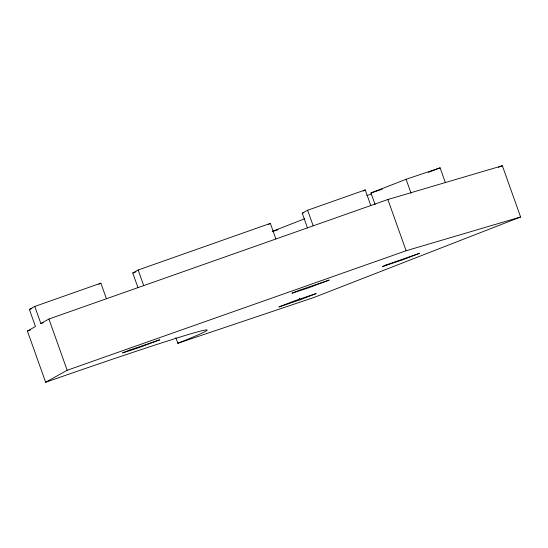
<?xml version="1.0" encoding="UTF-8"?>
<svg xmlns="http://www.w3.org/2000/svg" width="548" height="548" viewBox="0 0 548 548"><rect width="100%" height="100%" fill="white"/><g stroke="black" fill="none" stroke-linecap="round" stroke-linejoin="round"><path stroke-width="0.82" d="M34.771 306.448L40.853 323.532L48.923 319.032L387.868 199.506L502.358 165.743L520.6 216.974L313.853 297.509L177.84 343.267A226.673 5.144 -19.6 0 0 45.642 382.257L27.4 331.026L35.469 326.526L29.387 309.449L34.771 306.448L100.866 283.145L106.394 298.667M98.846 284.268L100.866 283.145M138.021 287.741L132.767 272.993L138.151 270L270.335 223.385L275.863 238.907M268.321 224.509L270.335 223.385M307.497 227.982L302.243 213.234L307.62 210.233L365.242 189.916L370.77 205.438M363.228 191.04L365.242 189.916M45.642 382.257L67.164 370.27L406.116 250.744L520.6 216.974M272.322 231.386L304.736 218.762M375.099 204.609L370.955 192.965L406.102 179.278L440.106 167.832L445.353 182.587M428.385 172.401L440.106 167.832M498.379 167.291L502.358 165.743M300.071 299.825L316.155 293.564L294.995 300.681L278.911 306.949L300.071 299.825L299.503 298.228M29.387 309.449L31.805 308.599M132.767 272.993L135.993 271.856M302.243 213.234L303.845 212.665M40.853 323.532L43.271 322.676M27.4 331.026L30.606 329.91M370.955 192.965L382.285 189.149M366.831 195.561L371.688 193.924M272.438 231.599L278.103 229.687M406.102 179.278L411.075 193.245M387.868 199.506L406.116 250.744M307.62 210.233L313.148 225.762M175.846 337.664L177.84 343.267M138.151 270L143.679 285.522M48.923 319.032L67.164 370.27M385.95 265.02L382.292 266.677L403.444 259.56L419.528 253.299L385.95 265.02M129.636 350.097L122.499 352.96L138.774 347.699L159.783 339.808L129.636 350.097M299.105 290.337L291.974 293.194L308.25 287.94L329.259 280.049L299.105 290.337"/></g></svg>
